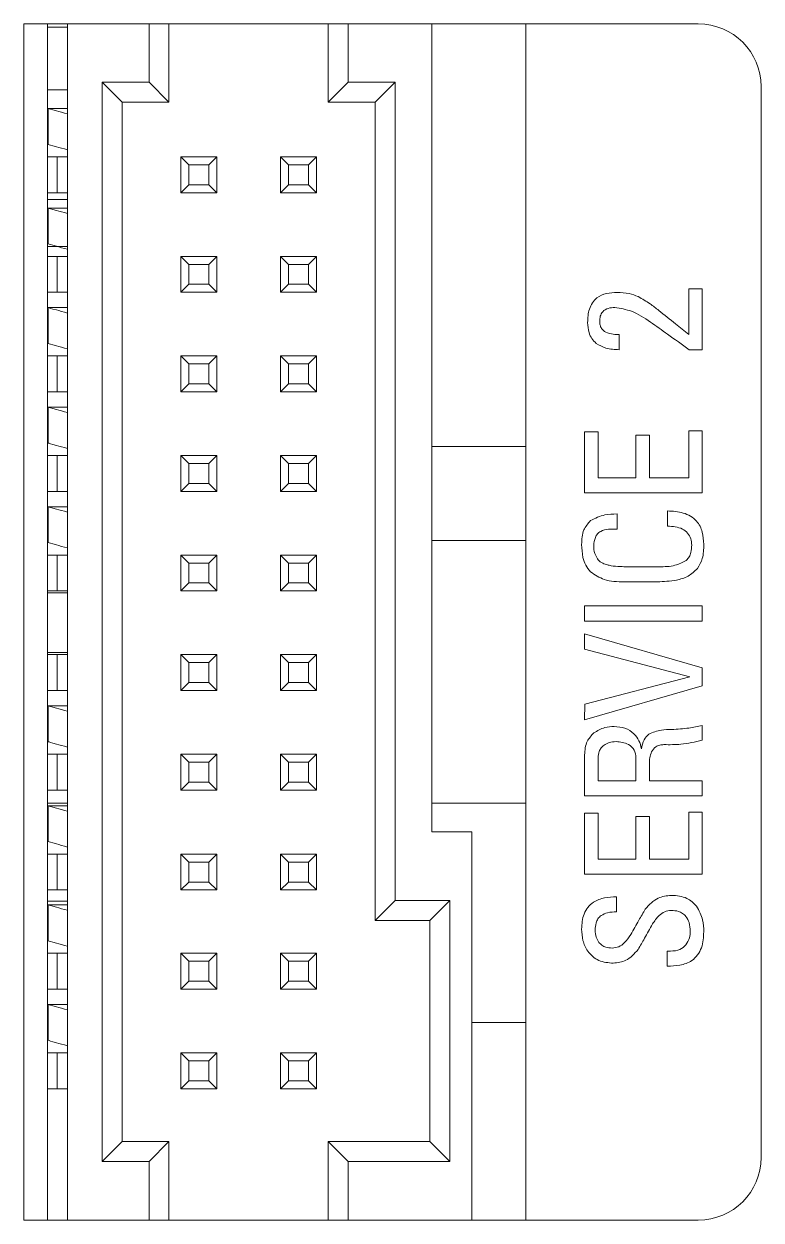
# Model space of a CAD drawing. Extents: x -194 to 239, y -574 to -265.
# Drawn here: x -105.126 to -102.155, y -311.753 to -306.93 of the extents above; entities that cross this region are included whole.
import ezdxf

# ---------------------------------------------------------------- set-up
doc = ezdxf.new("R2010")
doc.units = 0
doc.header["$LTSCALE"] = 0.5
doc.layers.get('0').update_dxf_attribs({"linetype": 'CONTINUOUS'})

msp = doc.modelspace()

# ---------------------------------------------------------------- linework, layer by layer
at = {"color": 7, "linetype": 'Continuous', "lineweight": 5}
for p, q in [((-102.40774, -306.92998), (-105.12584, -306.92998)), ((-105.12584, -306.92998), (-105.12584, -311.75304)), ((-105.03102, -306.92998), (-105.03102, -311.75304)), ((-104.95075, -306.92998), (-104.95075, -311.75304)), ((-104.6216, -307.16511), (-104.6216, -306.92998)), ((-104.54132, -307.24539), (-104.54132, -306.92998)), ((-103.89909, -306.92998), (-103.89909, -307.24539)), ((-103.81881, -306.92998), (-103.81881, -307.16511)), ((-103.48164, -310.18761), (-103.48164, -306.92998)), ((-103.10306, -306.92998), (-103.10306, -311.75304)), ((-104.95075, -306.94264), (-105.03102, -306.94264)), ((-104.81026, -307.16511), (-104.72998, -307.24539)), ((-104.81026, -307.16511), (-104.6216, -307.16511)), ((-104.81026, -311.51623), (-104.81026, -307.16511)), ((-104.6216, -307.16511), (-104.54132, -307.24539)), ((-103.81881, -307.16511), (-103.89909, -307.24539)), ((-103.81881, -307.16511), (-103.63016, -307.16511)), ((-103.63016, -307.16511), (-103.71043, -307.24539)), ((-103.63016, -307.16511), (-103.63016, -310.46458)), ((-104.95075, -307.19548), (-105.03102, -307.19548)), ((-102.15489, -311.50019), (-102.15489, -307.18283)), ((-105.02876, -307.27121), (-104.95075, -307.27121)), ((-105.02876, -307.41571), (-105.02876, -307.27121)), ((-104.72998, -307.24539), (-104.54132, -307.24539)), ((-104.72998, -311.43595), (-104.72998, -307.24539)), ((-103.89909, -307.24539), (-103.71043, -307.24539)), ((-103.71043, -307.24539), (-103.71043, -310.54486)), ((-105.02876, -307.38512), (-105.03102, -307.38512)), ((-105.03102, -307.46616), (-104.95075, -307.46616)), ((-104.99228, -307.46616), (-105.03102, -307.46616)), ((-104.99228, -307.46616), (-104.99228, -307.61066)), ((-104.95075, -307.46616), (-104.99228, -307.46616)), ((-104.49315, -307.61066), (-104.49315, -307.46616)), ((-104.49315, -307.46616), (-104.34865, -307.46616)), ((-104.49315, -307.46616), (-104.46104, -307.49827)), ((-104.38076, -307.49827), (-104.34865, -307.46616)), ((-104.34865, -307.46616), (-104.34865, -307.61066)), ((-104.09176, -307.46616), (-103.94726, -307.46616)), ((-104.09176, -307.61066), (-104.09176, -307.46616)), ((-104.05965, -307.49827), (-104.09176, -307.46616)), ((-103.94726, -307.46616), (-103.97937, -307.49827)), ((-103.94726, -307.46616), (-103.94726, -307.61066)), ((-104.46104, -307.49827), (-104.46104, -307.57855)), ((-104.38076, -307.49827), (-104.46104, -307.49827)), ((-104.38076, -307.57855), (-104.38076, -307.49827)), ((-103.97937, -307.49827), (-104.05965, -307.49827)), ((-104.05965, -307.49827), (-104.05965, -307.57855)), ((-103.97937, -307.57855), (-103.97937, -307.49827)), ((-104.99228, -307.61066), (-105.03102, -307.61066)), ((-104.99228, -307.61066), (-104.95075, -307.61066)), ((-104.49315, -307.61066), (-104.46104, -307.57855)), ((-104.34865, -307.61066), (-104.49315, -307.61066)), ((-104.46104, -307.57855), (-104.38076, -307.57855)), ((-104.34865, -307.61066), (-104.38076, -307.57855)), ((-104.05965, -307.57855), (-104.09176, -307.61066)), ((-103.94726, -307.61066), (-104.09176, -307.61066)), ((-104.05965, -307.57855), (-103.97937, -307.57855)), ((-103.94726, -307.61066), (-103.97937, -307.57855)), ((-104.95075, -307.63797), (-105.03102, -307.63797)), ((-105.02876, -307.67261), (-104.95075, -307.67261)), ((-105.02876, -307.67261), (-104.95075, -307.67261)), ((-105.02876, -307.81711), (-105.02876, -307.67261)), ((-104.95075, -307.8276), (-105.03102, -307.8276)), ((-105.03102, -307.86755), (-104.95075, -307.86755)), ((-104.99228, -307.86755), (-105.03102, -307.86755)), ((-104.99228, -307.86755), (-104.99228, -308.01205)), ((-104.95075, -307.86755), (-104.99228, -307.86755)), ((-104.49315, -308.01205), (-104.49315, -307.86755)), ((-104.49315, -307.86755), (-104.34865, -307.86755)), ((-104.49315, -307.86755), (-104.46104, -307.89967)), ((-104.46104, -307.89967), (-104.46104, -307.97994)), ((-104.38076, -307.89967), (-104.46104, -307.89967)), ((-104.38076, -307.89967), (-104.34865, -307.86755)), ((-104.38076, -307.97994), (-104.38076, -307.89967)), ((-104.34865, -307.86755), (-104.34865, -308.01205)), ((-104.09176, -308.01205), (-104.09176, -307.86755)), ((-104.09176, -307.86755), (-103.94726, -307.86755)), ((-104.05965, -307.89967), (-104.09176, -307.86755)), ((-104.05965, -307.89967), (-104.05965, -307.97994)), ((-103.97937, -307.89967), (-104.05965, -307.89967)), ((-103.94726, -307.86755), (-103.97937, -307.89967)), ((-103.97937, -307.97994), (-103.97937, -307.89967)), ((-103.94726, -307.86755), (-103.94726, -308.01205)), ((-104.49315, -308.01205), (-104.46104, -307.97994)), ((-104.46104, -307.97994), (-104.38076, -307.97994)), ((-104.34865, -308.01205), (-104.38076, -307.97994)), ((-104.05965, -307.97994), (-104.09176, -308.01205)), ((-104.05965, -307.97994), (-103.97937, -307.97994)), ((-103.94726, -308.01205), (-103.97937, -307.97994)), ((-102.44663, -308.18268), (-102.44663, -307.99863)), ((-102.44663, -307.99863), (-102.39193, -307.99863)), ((-102.39193, -307.99863), (-102.39193, -308.24346)), ((-104.99228, -308.01205), (-105.03102, -308.01205)), ((-104.99228, -308.01205), (-104.95075, -308.01205)), ((-104.34865, -308.01205), (-104.49315, -308.01205)), ((-103.94726, -308.01205), (-104.09176, -308.01205)), ((-105.02876, -308.08045), (-105.03102, -308.08045)), ((-105.02876, -308.08045), (-105.03102, -308.08045)), ((-105.02876, -308.074), (-104.95075, -308.074)), ((-105.02876, -308.074), (-104.95075, -308.074)), ((-105.02876, -308.2185), (-105.02876, -308.074)), ((-102.72622, -308.18268), (-102.72622, -308.24346)), ((-105.03102, -308.26895), (-104.95075, -308.26895)), ((-104.99228, -308.26895), (-105.03102, -308.26895)), ((-104.99228, -308.26895), (-104.99228, -308.41345)), ((-104.95075, -308.26895), (-104.99228, -308.26895)), ((-104.49315, -308.26895), (-104.34865, -308.26895)), ((-104.49315, -308.41345), (-104.49315, -308.26895)), ((-104.49315, -308.26895), (-104.34865, -308.26895)), ((-104.49315, -308.26895), (-104.46104, -308.30106)), ((-104.38076, -308.30106), (-104.34865, -308.26895)), ((-104.34865, -308.26895), (-104.34865, -308.41345)), ((-104.09176, -308.26895), (-103.94726, -308.26895)), ((-104.09176, -308.26895), (-103.94726, -308.26895)), ((-104.09176, -308.41345), (-104.09176, -308.26895)), ((-104.05965, -308.30106), (-104.09176, -308.26895)), ((-103.94726, -308.26895), (-103.97937, -308.30106)), ((-103.94726, -308.26895), (-103.94726, -308.41345)), ((-102.39193, -308.24346), (-102.44455, -308.24346)), ((-104.46104, -308.30106), (-104.46104, -308.38134)), ((-104.38076, -308.30106), (-104.46104, -308.30106)), ((-104.38076, -308.38134), (-104.38076, -308.30106)), ((-103.97937, -308.30106), (-104.05965, -308.30106)), ((-104.05965, -308.30106), (-104.05965, -308.38134)), ((-103.97937, -308.38134), (-103.97937, -308.30106)), ((-104.49315, -308.41345), (-104.46104, -308.38134)), ((-104.46104, -308.38134), (-104.38076, -308.38134)), ((-104.34865, -308.41345), (-104.38076, -308.38134)), ((-104.05965, -308.38134), (-104.09176, -308.41345)), ((-104.05965, -308.38134), (-103.97937, -308.38134)), ((-103.94726, -308.41345), (-103.97937, -308.38134)), ((-104.99228, -308.41345), (-105.03102, -308.41345)), ((-104.99228, -308.41345), (-104.95075, -308.41345)), ((-104.34865, -308.41345), (-104.49315, -308.41345)), ((-103.94726, -308.41345), (-104.09176, -308.41345)), ((-105.02876, -308.6199), (-105.02876, -308.4754)), ((-105.02876, -308.4754), (-104.95075, -308.4754)), ((-105.02876, -308.52293), (-105.03102, -308.52293)), ((-102.86602, -308.57471), (-102.81132, -308.57471)), ((-102.86602, -308.82087), (-102.86602, -308.57471)), ((-102.81132, -308.57471), (-102.81132, -308.76009)), ((-102.44663, -308.57082), (-102.39193, -308.57082)), ((-102.44663, -308.76009), (-102.44663, -308.57082)), ((-102.39193, -308.57082), (-102.39193, -308.82087)), ((-102.65937, -308.58791), (-102.60466, -308.58791)), ((-102.65937, -308.76009), (-102.65937, -308.58791)), ((-102.60466, -308.58791), (-102.60466, -308.76009)), ((-105.03102, -308.67034), (-104.95075, -308.67034)), ((-104.99228, -308.67034), (-105.03102, -308.67034)), ((-104.99228, -308.67034), (-104.99228, -308.81484)), ((-104.95075, -308.67034), (-104.99228, -308.67034)), ((-104.49315, -308.67034), (-104.34865, -308.67034)), ((-104.49315, -308.67034), (-104.34865, -308.67034)), ((-104.49315, -308.81484), (-104.49315, -308.67034)), ((-104.49315, -308.67034), (-104.46104, -308.70245)), ((-104.38076, -308.70245), (-104.34865, -308.67034)), ((-104.34865, -308.67034), (-104.34865, -308.81484)), ((-104.09176, -308.67034), (-103.94726, -308.67034)), ((-104.09176, -308.81484), (-104.09176, -308.67034)), ((-104.09176, -308.67034), (-103.94726, -308.67034)), ((-104.05965, -308.70245), (-104.09176, -308.67034)), ((-103.94726, -308.67034), (-103.97937, -308.70245)), ((-103.94726, -308.67034), (-103.94726, -308.81484)), ((-103.48164, -308.63352), (-103.10306, -308.63352)), ((-103.48164, -308.63352), (-103.10306, -308.63352)), ((-104.38076, -308.70245), (-104.46104, -308.70245)), ((-104.46104, -308.70245), (-104.46104, -308.78273)), ((-104.38076, -308.78273), (-104.38076, -308.70245)), ((-104.05965, -308.70245), (-104.05965, -308.78273)), ((-103.97937, -308.70245), (-104.05965, -308.70245)), ((-103.97937, -308.78273), (-103.97937, -308.70245)), ((-102.81132, -308.76009), (-102.65937, -308.76009)), ((-102.60466, -308.76009), (-102.44663, -308.76009)), ((-104.99228, -308.81484), (-105.03102, -308.81484)), ((-104.99228, -308.81484), (-104.95075, -308.81484)), ((-104.49315, -308.81484), (-104.46104, -308.78273)), ((-104.34865, -308.81484), (-104.49315, -308.81484)), ((-104.46104, -308.78273), (-104.38076, -308.78273)), ((-104.34865, -308.81484), (-104.38076, -308.78273)), ((-104.05965, -308.78273), (-104.09176, -308.81484)), ((-103.94726, -308.81484), (-104.09176, -308.81484)), ((-104.05965, -308.78273), (-103.97937, -308.78273)), ((-103.94726, -308.81484), (-103.97937, -308.78273)), ((-102.39193, -308.82087), (-102.86602, -308.82087)), ((-105.02876, -308.87679), (-104.95075, -308.87679)), ((-105.02876, -309.02129), (-105.02876, -308.87679)), ((-102.73525, -308.90596), (-102.73525, -308.96675)), ((-102.53173, -308.95459), (-102.53173, -308.89381)), ((-105.02876, -308.96541), (-105.03102, -308.96541)), ((-105.02876, -308.96541), (-105.03102, -308.96541)), ((-103.48164, -309.01279), (-103.10306, -309.01279)), ((-103.48164, -309.01279), (-103.10306, -309.01279)), ((-105.03102, -309.07174), (-104.95075, -309.07174)), ((-104.99228, -309.07174), (-105.03102, -309.07174)), ((-104.99228, -309.07174), (-104.99228, -309.21624)), ((-104.95075, -309.07174), (-104.99228, -309.07174)), ((-104.49315, -309.07174), (-104.34865, -309.07174)), ((-104.49315, -309.21624), (-104.49315, -309.07174)), ((-104.49315, -309.07174), (-104.34865, -309.07174)), ((-104.49315, -309.07174), (-104.46104, -309.10385)), ((-104.46104, -309.10385), (-104.46104, -309.18413)), ((-104.38076, -309.10385), (-104.46104, -309.10385)), ((-104.38076, -309.10385), (-104.34865, -309.07174)), ((-104.38076, -309.18413), (-104.38076, -309.10385)), ((-104.34865, -309.07174), (-104.34865, -309.21624)), ((-104.09176, -309.07174), (-103.94726, -309.07174)), ((-104.09176, -309.21624), (-104.09176, -309.07174)), ((-104.09176, -309.07174), (-103.94726, -309.07174)), ((-104.05965, -309.10385), (-104.09176, -309.07174)), ((-104.05965, -309.10385), (-104.05965, -309.18413)), ((-103.97937, -309.10385), (-104.05965, -309.10385)), ((-103.94726, -309.07174), (-103.97937, -309.10385)), ((-103.97937, -309.18413), (-103.97937, -309.10385)), ((-103.94726, -309.07174), (-103.94726, -309.21624)), ((-102.69346, -309.1187), (-102.56525, -309.1187)), ((-104.49315, -309.21624), (-104.46104, -309.18413)), ((-104.46104, -309.18413), (-104.38076, -309.18413)), ((-104.34865, -309.21624), (-104.38076, -309.18413)), ((-104.05965, -309.18413), (-104.09176, -309.21624)), ((-104.05965, -309.18413), (-103.97937, -309.18413)), ((-103.94726, -309.21624), (-103.97937, -309.18413)), ((-102.57313, -309.17948), (-102.70666, -309.17948)), ((-104.95075, -309.22427), (-105.03102, -309.22427)), ((-104.99228, -309.21624), (-104.95075, -309.21624)), ((-104.34865, -309.21624), (-104.49315, -309.21624)), ((-103.94726, -309.21624), (-104.09176, -309.21624)), ((-102.86602, -309.33751), (-102.86602, -309.27673)), ((-102.86602, -309.27673), (-102.39193, -309.27673)), ((-102.39193, -309.27673), (-102.39193, -309.33751)), ((-102.39193, -309.33751), (-102.86602, -309.33751)), ((-102.8664, -309.45128), (-102.86602, -309.38955)), ((-102.86602, -309.38955), (-102.39193, -309.5265)), ((-105.03102, -309.4651), (-104.95075, -309.4651)), ((-105.03102, -309.47313), (-104.95075, -309.47313)), ((-104.99228, -309.47313), (-105.03102, -309.47313)), ((-104.99228, -309.47313), (-104.99228, -309.61763)), ((-104.95075, -309.47313), (-104.99228, -309.47313)), ((-104.49315, -309.47313), (-104.34865, -309.47313)), ((-104.49315, -309.47313), (-104.34865, -309.47313)), ((-104.49315, -309.61763), (-104.49315, -309.47313)), ((-104.49315, -309.47313), (-104.46104, -309.50524)), ((-104.38076, -309.50524), (-104.34865, -309.47313)), ((-104.34865, -309.47313), (-104.34865, -309.61763)), ((-104.09176, -309.47313), (-103.94726, -309.47313)), ((-104.09176, -309.47313), (-103.94726, -309.47313)), ((-104.09176, -309.61763), (-104.09176, -309.47313)), ((-104.05965, -309.50524), (-104.09176, -309.47313)), ((-103.94726, -309.47313), (-103.97937, -309.50524)), ((-103.94726, -309.47313), (-103.94726, -309.61763)), ((-102.4417, -309.56268), (-102.8664, -309.45128)), ((-104.38076, -309.50524), (-104.46104, -309.50524)), ((-104.46104, -309.50524), (-104.46104, -309.58552)), ((-104.38076, -309.58552), (-104.38076, -309.50524)), ((-103.97937, -309.50524), (-104.05965, -309.50524)), ((-104.05965, -309.50524), (-104.05965, -309.58552)), ((-103.97937, -309.58552), (-103.97937, -309.50524)), ((-102.39193, -309.5265), (-102.39193, -309.59886)), ((-104.49315, -309.61763), (-104.46104, -309.58552)), ((-104.46104, -309.58552), (-104.38076, -309.58552)), ((-104.34865, -309.61763), (-104.38076, -309.58552)), ((-104.05965, -309.58552), (-104.09176, -309.61763)), ((-104.05965, -309.58552), (-103.97937, -309.58552)), ((-103.94726, -309.61763), (-103.97937, -309.58552)), ((-102.86535, -309.67256), (-102.4417, -309.56268)), ((-104.99228, -309.61763), (-105.03102, -309.61763)), ((-104.99228, -309.61763), (-104.95075, -309.61763)), ((-104.34865, -309.61763), (-104.49315, -309.61763)), ((-103.94726, -309.61763), (-104.09176, -309.61763)), ((-102.39193, -309.59886), (-102.86602, -309.736)), ((-105.02876, -309.67958), (-104.95075, -309.67958)), ((-105.02876, -309.82408), (-105.02876, -309.67958)), ((-102.86602, -309.736), (-102.86535, -309.67256)), ((-105.02876, -309.73976), (-105.03102, -309.73976)), ((-102.39193, -309.75832), (-102.39193, -309.81843)), ((-105.03102, -309.87452), (-104.95075, -309.87452)), ((-104.99228, -309.87452), (-105.03102, -309.87452)), ((-104.99228, -309.87452), (-104.99228, -310.01903)), ((-104.95075, -309.87452), (-104.99228, -309.87452)), ((-104.49315, -309.87453), (-104.34865, -309.87453)), ((-104.49315, -309.87453), (-104.34865, -309.87453)), ((-104.49315, -310.01903), (-104.49315, -309.87453)), ((-104.49315, -309.87453), (-104.46104, -309.90664)), ((-104.38076, -309.90664), (-104.34865, -309.87453)), ((-104.34865, -309.87453), (-104.34865, -310.01903)), ((-104.09176, -309.87453), (-103.94726, -309.87453)), ((-104.09176, -310.01903), (-104.09176, -309.87453)), ((-104.09176, -309.87453), (-103.94726, -309.87453)), ((-104.05965, -309.90664), (-104.09176, -309.87453)), ((-103.94726, -309.87453), (-103.97937, -309.90664)), ((-103.94726, -309.87453), (-103.94726, -310.01903)), ((-102.86602, -310.04256), (-102.86602, -309.8776)), ((-104.38076, -309.90664), (-104.46104, -309.90664)), ((-104.46104, -309.90664), (-104.46104, -309.98692)), ((-104.38076, -309.98692), (-104.38076, -309.90664)), ((-104.05965, -309.90664), (-104.05965, -309.98692)), ((-103.97937, -309.90664), (-104.05965, -309.90664)), ((-103.97937, -309.98692), (-103.97937, -309.90664)), ((-102.81132, -309.88871), (-102.81132, -309.98178)), ((-102.65937, -309.98178), (-102.65937, -309.88937)), ((-102.60466, -309.90922), (-102.60466, -309.98178)), ((-104.99228, -310.01903), (-105.03102, -310.01903)), ((-104.99228, -310.01903), (-104.95075, -310.01903)), ((-104.49315, -310.01903), (-104.46104, -309.98692)), ((-104.34865, -310.01903), (-104.49315, -310.01903)), ((-104.46104, -309.98692), (-104.38076, -309.98692)), ((-104.34865, -310.01903), (-104.38076, -309.98692)), ((-104.05965, -309.98692), (-104.09176, -310.01903)), ((-103.94726, -310.01903), (-104.09176, -310.01903)), ((-104.05965, -309.98692), (-103.97937, -309.98692)), ((-103.94726, -310.01903), (-103.97937, -309.98692)), ((-102.81132, -309.98178), (-102.65937, -309.98178)), ((-102.60466, -309.98178), (-102.39193, -309.98178)), ((-102.39193, -309.98178), (-102.39193, -310.04256)), ((-104.95075, -310.07162), (-105.03102, -310.07162)), ((-103.10306, -310.07159), (-103.48164, -310.07159)), ((-102.39193, -310.04256), (-102.86602, -310.04256)), ((-105.02876, -310.08256), (-104.95075, -310.08256)), ((-105.02876, -310.22706), (-105.02876, -310.08256)), ((-102.86602, -310.11246), (-102.81132, -310.11246)), ((-102.86602, -310.35862), (-102.86602, -310.11246)), ((-102.81132, -310.11246), (-102.81132, -310.29784)), ((-102.44663, -310.29784), (-102.44663, -310.10856)), ((-102.44663, -310.10856), (-102.39193, -310.10856)), ((-102.39193, -310.10856), (-102.39193, -310.35862)), ((-102.65937, -310.12566), (-102.60466, -310.12566)), ((-102.65937, -310.29784), (-102.65937, -310.12566)), ((-102.60466, -310.12566), (-102.60466, -310.29784)), ((-103.48164, -310.18761), (-103.32108, -310.18761)), ((-103.48164, -310.18761), (-103.32108, -310.18761)), ((-103.32108, -310.18761), (-103.32108, -310.18761)), ((-103.32108, -311.75304), (-103.32108, -310.18761)), ((-105.03102, -310.2775), (-104.95075, -310.2775)), ((-104.99228, -310.2775), (-105.03102, -310.2775)), ((-104.99228, -310.2775), (-104.99228, -310.422)), ((-104.95075, -310.2775), (-104.99228, -310.2775)), ((-104.49315, -310.2775), (-104.34865, -310.2775)), ((-104.49315, -310.422), (-104.49315, -310.2775)), ((-104.49315, -310.2775), (-104.34865, -310.2775)), ((-104.49315, -310.2775), (-104.46104, -310.30961)), ((-104.46104, -310.30961), (-104.46104, -310.38989)), ((-104.38076, -310.30961), (-104.46104, -310.30961)), ((-104.38076, -310.30961), (-104.34865, -310.2775)), ((-104.38076, -310.38989), (-104.38076, -310.30961)), ((-104.34865, -310.2775), (-104.34865, -310.422)), ((-104.09176, -310.2775), (-103.94726, -310.2775)), ((-104.09176, -310.422), (-104.09176, -310.2775)), ((-104.09176, -310.2775), (-103.94726, -310.2775)), ((-104.05965, -310.30961), (-104.09176, -310.2775)), ((-104.05965, -310.30961), (-104.05965, -310.38989)), ((-103.97937, -310.30961), (-104.05965, -310.30961)), ((-103.94726, -310.2775), (-103.97937, -310.30961)), ((-103.97937, -310.38989), (-103.97937, -310.30961)), ((-103.94726, -310.2775), (-103.94726, -310.422)), ((-102.81132, -310.29784), (-102.65937, -310.29784)), ((-102.60466, -310.29784), (-102.44663, -310.29784)), ((-102.39193, -310.35862), (-102.86602, -310.35862)), ((-104.49315, -310.422), (-104.46104, -310.38989)), ((-104.46104, -310.38989), (-104.38076, -310.38989)), ((-104.34865, -310.422), (-104.38076, -310.38989)), ((-104.05965, -310.38989), (-104.09176, -310.422)), ((-104.05965, -310.38989), (-103.97937, -310.38989)), ((-103.94726, -310.422), (-103.97937, -310.38989)), ((-104.99228, -310.422), (-105.03102, -310.422)), ((-104.99228, -310.422), (-104.95075, -310.422)), ((-104.34865, -310.422), (-104.49315, -310.422)), ((-103.94726, -310.422), (-104.09176, -310.422)), ((-102.73724, -310.44979), (-102.73724, -310.51057)), ((-104.95075, -310.46669), (-105.03102, -310.46669)), ((-105.02876, -310.48237), (-104.95075, -310.48237)), ((-105.02876, -310.62687), (-105.02876, -310.48237)), ((-103.63016, -310.46458), (-103.71043, -310.54486)), ((-103.63016, -310.46458), (-103.40939, -310.46458)), ((-103.40939, -310.46458), (-103.48967, -310.54486)), ((-103.40939, -310.46458), (-103.40939, -311.51623)), ((-103.71043, -310.54486), (-103.48967, -310.54486)), ((-103.48967, -310.54486), (-103.48967, -311.43595)), ((-105.03102, -310.67731), (-104.95075, -310.67731)), ((-104.99228, -310.67731), (-105.03102, -310.67731)), ((-104.99228, -310.67731), (-104.99228, -310.82182)), ((-104.95075, -310.67731), (-104.99228, -310.67731)), ((-104.49315, -310.67732), (-104.34865, -310.67732)), ((-104.49315, -310.67732), (-104.34865, -310.67732)), ((-104.49315, -310.82182), (-104.49315, -310.67732)), ((-104.49315, -310.67732), (-104.46104, -310.70943)), ((-104.38076, -310.70943), (-104.34865, -310.67732)), ((-104.34865, -310.67732), (-104.34865, -310.82182)), ((-104.09176, -310.67732), (-103.94726, -310.67732)), ((-104.09176, -310.67732), (-103.94726, -310.67732)), ((-104.09176, -310.82182), (-104.09176, -310.67732)), ((-104.05965, -310.70943), (-104.09176, -310.67732)), ((-103.94726, -310.67732), (-103.97937, -310.70943)), ((-103.94726, -310.67732), (-103.94726, -310.82182)), ((-102.53306, -310.6686), (-102.52014, -310.6686)), ((-102.53306, -310.72938), (-102.53306, -310.6686)), ((-104.38076, -310.70943), (-104.46104, -310.70943)), ((-104.46104, -310.70943), (-104.46104, -310.78971)), ((-104.38076, -310.78971), (-104.38076, -310.70943)), ((-103.97937, -310.70943), (-104.05965, -310.70943)), ((-104.05965, -310.70943), (-104.05965, -310.78971)), ((-103.97937, -310.78971), (-103.97937, -310.70943)), ((-104.49315, -310.82182), (-104.46104, -310.78971)), ((-104.46104, -310.78971), (-104.38076, -310.78971)), ((-104.34865, -310.82182), (-104.38076, -310.78971)), ((-104.05965, -310.78971), (-104.09176, -310.82182)), ((-104.05965, -310.78971), (-103.97937, -310.78971)), ((-103.94726, -310.82182), (-103.97937, -310.78971)), ((-104.99228, -310.82182), (-105.03102, -310.82182)), ((-104.99228, -310.82182), (-104.95075, -310.82182)), ((-104.34865, -310.82182), (-104.49315, -310.82182)), ((-103.94726, -310.82182), (-104.09176, -310.82182)), ((-105.02876, -310.88376), (-104.95075, -310.88376)), ((-105.02876, -310.88376), (-104.95075, -310.88376)), ((-105.02876, -311.02827), (-105.02876, -310.88376)), ((-103.10306, -310.95655), (-103.32108, -310.95655)), ((-105.03102, -311.07871), (-104.95075, -311.07871)), ((-104.99228, -311.07871), (-105.03102, -311.07871)), ((-104.99228, -311.07871), (-104.99228, -311.22321)), ((-104.95075, -311.07871), (-104.99228, -311.07871)), ((-104.49315, -311.07871), (-104.34865, -311.07871)), ((-104.49315, -311.22321), (-104.49315, -311.07871)), ((-104.49315, -311.07871), (-104.46104, -311.11082)), ((-104.38076, -311.11082), (-104.34865, -311.07871)), ((-104.34865, -311.07871), (-104.34865, -311.22321)), ((-104.09176, -311.07871), (-103.94726, -311.07871)), ((-104.09176, -311.22321), (-104.09176, -311.07871)), ((-104.05965, -311.11082), (-104.09176, -311.07871)), ((-103.94726, -311.07871), (-103.97937, -311.11082)), ((-103.94726, -311.07871), (-103.94726, -311.22321)), ((-104.38076, -311.11082), (-104.46104, -311.11082)), ((-104.46104, -311.11082), (-104.46104, -311.1911)), ((-104.38076, -311.1911), (-104.38076, -311.11082)), ((-103.97937, -311.11082), (-104.05965, -311.11082)), ((-104.05965, -311.11082), (-104.05965, -311.1911)), ((-103.97937, -311.1911), (-103.97937, -311.11082)), ((-104.99228, -311.22321), (-105.03102, -311.22321)), ((-104.99228, -311.22321), (-104.95075, -311.22321)), ((-104.49315, -311.22321), (-104.46104, -311.1911)), ((-104.34865, -311.22321), (-104.49315, -311.22321)), ((-104.46104, -311.1911), (-104.38076, -311.1911)), ((-104.34865, -311.22321), (-104.38076, -311.1911)), ((-104.05965, -311.1911), (-104.09176, -311.22321)), ((-103.94726, -311.22321), (-104.09176, -311.22321)), ((-104.05965, -311.1911), (-103.97937, -311.1911)), ((-103.94726, -311.22321), (-103.97937, -311.1911)), ((-104.81026, -311.51623), (-104.72998, -311.43595)), ((-104.72998, -311.43595), (-104.54132, -311.43595)), ((-104.54132, -311.43595), (-104.72998, -311.43595)), ((-104.6216, -311.51623), (-104.54132, -311.43595)), ((-104.54132, -311.75304), (-104.54132, -311.43595)), ((-103.89909, -311.43595), (-103.48967, -311.43595)), ((-103.89909, -311.43595), (-103.89909, -311.75304)), ((-103.48967, -311.43595), (-103.89909, -311.43595)), ((-103.81881, -311.51623), (-103.89909, -311.43595)), ((-103.40939, -311.51623), (-103.48967, -311.43595)), ((-104.6216, -311.51623), (-104.81026, -311.51623)), ((-104.6216, -311.75304), (-104.6216, -311.51623)), ((-103.40939, -311.51623), (-103.81881, -311.51623)), ((-103.81881, -311.51623), (-103.81881, -311.75304)), ((-105.12584, -311.75304), (-102.40774, -311.75304))]:
    msp.add_line(p, q, dxfattribs=at)
at = {"color": 7, "linetype": 'Continuous', "lineweight": 5, "flags": 128}
msp.add_lwpolyline([(-104.99228, -309.21624), (-104.99786, -309.21624), (-105.00324, -309.21624), (-105.00841, -309.21624), (-105.01338, -309.21624), (-105.01812, -309.21624), (-105.02265, -309.21624), (-105.02695, -309.21624), (-105.03102, -309.21624)], dxfattribs=at)
at = {"color": 7, "linetype": 'Continuous', "lineweight": 5}
for centre, start, end in [((-102.40773, -307.18283), 0, 90), ((-102.40773, -311.50019), 270, 0)]:
    msp.add_arc(centre, 0.25285, start, end, dxfattribs=at)
for points, knots in [([(-105.02876, -307.27121), (-105.02357, -307.2727), (-105.01579, -307.27494), (-104.96701, -307.28844), (-104.95075, -307.29294)], [0, 0, 0, 0, 0.6665787, 1, 1, 1, 1]), ([(-105.02876, -307.41571), (-105.02357, -307.4172), (-105.01579, -307.41944), (-104.96701, -307.43294), (-104.95075, -307.43744)], [0, 0, 0, 0, 0.6665793, 1, 1, 1, 1]), ([(-105.02876, -307.67261), (-105.02357, -307.6741), (-105.01579, -307.67633), (-104.96701, -307.68983), (-104.95075, -307.69433)], [0, 0, 0, 0, 0.6665786, 1, 1, 1, 1]), ([(-105.02876, -307.81711), (-105.02357, -307.8186), (-105.01579, -307.82083), (-104.96701, -307.83433), (-104.95075, -307.83883)], [0, 0, 0, 0, 0.6665793, 1, 1, 1, 1]), ([(-102.85386, -308.13358), (-102.85301, -308.11529), (-102.85131, -308.07893), (-102.8226, -308.0332), (-102.7781, -308.01447), (-102.74955, -308.01315), (-102.73525, -308.01249)], [0, 0, 0, 0, 0.2809587, 0.5588005, 0.7788656, 1, 1, 1, 1]), ([(-102.73525, -308.01249), (-102.71878, -308.01317), (-102.68938, -308.01437), (-102.66201, -308.025), (-102.64996, -308.02968)], [0, 0, 0, 0, 0.5599521, 1, 1, 1, 1]), ([(-102.64996, -308.02968), (-102.63376, -308.03895), (-102.6048, -308.05551), (-102.57866, -308.07622), (-102.56715, -308.08533)], [0, 0, 0, 0, 0.559716, 1, 1, 1, 1]), ([(-105.02876, -308.074), (-105.02357, -308.07549), (-105.01579, -308.07773), (-104.96701, -308.09122), (-104.95075, -308.09573)], [0, 0, 0, 0, 0.6665786, 1, 1, 1, 1]), ([(-102.74465, -308.07327), (-102.75349, -308.07377), (-102.77112, -308.07477), (-102.79368, -308.08768), (-102.80415, -308.10876), (-102.80488, -308.12264), (-102.80524, -308.12959)], [0, 0, 0, 0, 0.2806723, 0.5595399, 0.7793625, 1, 1, 1, 1]), ([(-102.60058, -308.13215), (-102.62531, -308.11544), (-102.66939, -308.08564), (-102.72169, -308.07705), (-102.74465, -308.07327)], [0, 0, 0, 0, 0.5610365, 1, 1, 1, 1]), ([(-102.56715, -308.08533), (-102.54466, -308.10351), (-102.5045, -308.13598), (-102.46432, -308.16841), (-102.44663, -308.18268)], [0, 0, 0, 0, 0.5599994, 1, 1, 1, 1]), ([(-102.81892, -308.21791), (-102.82529, -308.21177), (-102.83805, -308.19948), (-102.85144, -308.17018), (-102.85295, -308.14746), (-102.85386, -308.13358)], [0, 0, 0, 0, 0.2800277, 0.5601225, 1, 1, 1, 1]), ([(-102.80524, -308.12959), (-102.80497, -308.13449), (-102.80445, -308.14429), (-102.79771, -308.1611), (-102.78716, -308.16843), (-102.78074, -308.17289)], [0, 0, 0, 0, 0.2813526, 0.5620499, 1, 1, 1, 1]), ([(-102.44455, -308.24346), (-102.47365, -308.22264), (-102.52561, -308.18548), (-102.57767, -308.14845), (-102.60058, -308.13215)], [0, 0, 0, 0, 0.5599916, 1, 1, 1, 1]), ([(-102.78074, -308.17289), (-102.77084, -308.17631), (-102.75314, -308.18242), (-102.73446, -308.1826), (-102.72622, -308.18268)], [0, 0, 0, 0, 0.5592152, 1, 1, 1, 1]), ([(-105.02876, -308.2185), (-105.02357, -308.21999), (-105.01579, -308.22223), (-104.96701, -308.23573), (-104.95075, -308.24023)], [0, 0, 0, 0, 0.666579, 1, 1, 1, 1]), ([(-102.72622, -308.24346), (-102.74481, -308.24289), (-102.77794, -308.24189), (-102.80641, -308.22523), (-102.81892, -308.21791)], [0, 0, 0, 0, 0.5608246, 1, 1, 1, 1]), ([(-105.02876, -308.4754), (-105.02357, -308.47689), (-105.01579, -308.47912), (-104.96701, -308.49262), (-104.95075, -308.49712)], [0, 0, 0, 0, 0.6665848, 1, 1, 1, 1]), ([(-105.02876, -308.6199), (-105.02357, -308.62139), (-105.01579, -308.62362), (-104.96701, -308.63712), (-104.95075, -308.64162)], [0, 0, 0, 0, 0.6665845, 1, 1, 1, 1]), ([(-105.02876, -308.87679), (-105.02357, -308.87828), (-105.01579, -308.88052), (-104.96701, -308.89401), (-104.95075, -308.89851)], [0, 0, 0, 0, 0.6665848, 1, 1, 1, 1]), ([(-102.84209, -308.93256), (-102.82324, -308.9232), (-102.78945, -308.90642), (-102.75187, -308.90611), (-102.73525, -308.90596)], [0, 0, 0, 0, 0.5577456, 1, 1, 1, 1]), ([(-102.53173, -308.89381), (-102.51043, -308.89485), (-102.46802, -308.89693), (-102.4137, -308.92789), (-102.38854, -308.97856), (-102.38675, -309.01194), (-102.38585, -309.02867)], [0, 0, 0, 0, 0.2809682, 0.5593341, 0.7791176, 1, 1, 1, 1]), ([(-102.87818, -309.02876), (-102.87743, -309.0083), (-102.8761, -308.97186), (-102.85245, -308.94454), (-102.84209, -308.93256)], [0, 0, 0, 0, 0.5615513, 1, 1, 1, 1]), ([(-102.43448, -309.03161), (-102.43509, -309.02282), (-102.43631, -309.00528), (-102.44961, -308.98168), (-102.4808, -308.95832), (-102.51073, -308.95612), (-102.53173, -308.95459)], [0, 0, 0, 0, 0.1872992, 0.3740614, 0.5610889, 1, 1, 1, 1]), ([(-102.73525, -308.96675), (-102.75838, -308.96625), (-102.78734, -308.96562), (-102.81544, -308.98541), (-102.82623, -309.00561), (-102.82823, -309.02235), (-102.82955, -309.03351)], [0, 0, 0, 0, 0.4986046, 0.6239702, 0.7494199, 1, 1, 1, 1]), ([(-105.02876, -309.02129), (-105.02357, -309.02278), (-105.01579, -309.02502), (-104.96701, -309.03852), (-104.95075, -309.04302)], [0, 0, 0, 0, 0.6665845, 1, 1, 1, 1]), ([(-102.84218, -309.13921), (-102.84924, -309.13056), (-102.86338, -309.11324), (-102.87597, -309.07482), (-102.87734, -309.04623), (-102.87818, -309.02876)], [0, 0, 0, 0, 0.2796125, 0.5597646, 1, 1, 1, 1]), ([(-102.82955, -309.03351), (-102.82892, -309.04428), (-102.8278, -309.06352), (-102.818, -309.08001), (-102.81369, -309.08726)], [0, 0, 0, 0, 0.5600154, 1, 1, 1, 1]), ([(-102.45632, -309.09305), (-102.45204, -309.08843), (-102.44346, -309.07916), (-102.43575, -309.05761), (-102.43496, -309.04147), (-102.43448, -309.03161)], [0, 0, 0, 0, 0.2795697, 0.5596932, 1, 1, 1, 1]), ([(-102.38585, -309.02867), (-102.38621, -309.04805), (-102.38684, -309.08259), (-102.40345, -309.1127), (-102.41074, -309.12591)], [0, 0, 0, 0, 0.5610882, 1, 1, 1, 1]), ([(-102.81369, -309.08726), (-102.81047, -309.09148), (-102.80471, -309.099), (-102.79624, -309.10312), (-102.79251, -309.10493)], [0, 0, 0, 0, 0.5609432, 1, 1, 1, 1]), ([(-102.79251, -309.10493), (-102.78645, -309.10709), (-102.77564, -309.11095), (-102.76447, -309.11363), (-102.75956, -309.1148)], [0, 0, 0, 0, 0.5601187, 1, 1, 1, 1]), ([(-102.56525, -309.1187), (-102.54362, -309.11866), (-102.50513, -309.1186), (-102.47119, -309.10084), (-102.45632, -309.09305)], [0, 0, 0, 0, 0.5619657, 1, 1, 1, 1]), ([(-102.70666, -309.17948), (-102.7343, -309.17897), (-102.78352, -309.17805), (-102.82431, -309.15105), (-102.84218, -309.13921)], [0, 0, 0, 0, 0.5616354, 1, 1, 1, 1]), ([(-102.75956, -309.1148), (-102.74726, -309.11614), (-102.72528, -309.11853), (-102.70318, -309.11865), (-102.69346, -309.1187)], [0, 0, 0, 0, 0.5599249, 1, 1, 1, 1]), ([(-102.41074, -309.12591), (-102.42289, -309.13719), (-102.44725, -309.15979), (-102.50507, -309.17663), (-102.54731, -309.1784), (-102.57313, -309.17948)], [0, 0, 0, 0, 0.2789271, 0.559186, 1, 1, 1, 1]), ([(-105.02876, -309.67958), (-105.02357, -309.68107), (-105.01579, -309.68331), (-104.96701, -309.6968), (-104.95075, -309.7013)], [0, 0, 0, 0, 0.6665848, 1, 1, 1, 1]), ([(-102.82879, -309.7888), (-102.81458, -309.78016), (-102.78913, -309.76469), (-102.75952, -309.7635), (-102.74645, -309.76297)], [0, 0, 0, 0, 0.5586523, 1, 1, 1, 1]), ([(-102.74645, -309.76297), (-102.73191, -309.76413), (-102.70286, -309.76645), (-102.66785, -309.78904), (-102.6451, -309.81927), (-102.63954, -309.84144), (-102.63676, -309.85253)], [0, 0, 0, 0, 0.2800936, 0.5595447, 0.7796197, 1, 1, 1, 1]), ([(-102.60751, -309.79346), (-102.59083, -309.78686), (-102.56091, -309.77503), (-102.52882, -309.7751), (-102.51463, -309.77513)], [0, 0, 0, 0, 0.5577875, 1, 1, 1, 1]), ([(-102.51463, -309.77513), (-102.49147, -309.77378), (-102.45011, -309.77138), (-102.4097, -309.76231), (-102.39193, -309.75832)], [0, 0, 0, 0, 0.5601183, 1, 1, 1, 1]), ([(-105.02876, -309.82408), (-105.02357, -309.82557), (-105.01579, -309.82781), (-104.96701, -309.84131), (-104.95075, -309.84581)], [0, 0, 0, 0, 0.6665879, 1, 1, 1, 1]), ([(-102.86602, -309.8776), (-102.86471, -309.85845), (-102.86236, -309.82429), (-102.83904, -309.79964), (-102.82879, -309.7888)], [0, 0, 0, 0, 0.5603953, 1, 1, 1, 1]), ([(-102.73924, -309.82375), (-102.74896, -309.82424), (-102.76632, -309.82512), (-102.78122, -309.83393), (-102.78777, -309.83781)], [0, 0, 0, 0, 0.5601794, 1, 1, 1, 1]), ([(-102.65937, -309.88937), (-102.66053, -309.87834), (-102.66285, -309.8563), (-102.69395, -309.82838), (-102.72205, -309.82551), (-102.73924, -309.82375)], [0, 0, 0, 0, 0.2801577, 0.559769, 1, 1, 1, 1]), ([(-102.63676, -309.85253), (-102.63432, -309.83987), (-102.62997, -309.81734), (-102.61436, -309.80073), (-102.60751, -309.79346)], [0, 0, 0, 0, 0.5618271, 1, 1, 1, 1]), ([(-102.39193, -309.81843), (-102.42039, -309.82509), (-102.47133, -309.83702), (-102.52358, -309.83625), (-102.54664, -309.83591)], [0, 0, 0, 0, 0.5587366, 1, 1, 1, 1]), ([(-102.78777, -309.83781), (-102.79188, -309.84139), (-102.80011, -309.84855), (-102.80959, -309.86607), (-102.81066, -309.88012), (-102.81132, -309.88871)], [0, 0, 0, 0, 0.2802169, 0.5603051, 1, 1, 1, 1]), ([(-102.59631, -309.86478), (-102.59914, -309.87284), (-102.60421, -309.88726), (-102.60453, -309.90251), (-102.60466, -309.90922)], [0, 0, 0, 0, 0.5593806, 1, 1, 1, 1]), ([(-102.54664, -309.83591), (-102.55231, -309.83623), (-102.56364, -309.83687), (-102.58304, -309.84485), (-102.59128, -309.85723), (-102.59631, -309.86478)], [0, 0, 0, 0, 0.2812604, 0.5619598, 1, 1, 1, 1]), ([(-105.02876, -310.08256), (-105.02357, -310.08405), (-105.01579, -310.08628), (-104.96701, -310.09978), (-104.95075, -310.10428)], [0, 0, 0, 0, 0.6665879, 1, 1, 1, 1]), ([(-105.02876, -310.22706), (-105.02357, -310.22855), (-105.01579, -310.23078), (-104.96701, -310.24428), (-104.95075, -310.24878)], [0, 0, 0, 0, 0.6665793, 1, 1, 1, 1]), ([(-102.87818, -310.57961), (-102.87693, -310.55887), (-102.87446, -310.51762), (-102.83674, -310.46914), (-102.78561, -310.45182), (-102.75339, -310.45047), (-102.73724, -310.44979)], [0, 0, 0, 0, 0.2806042, 0.5581294, 0.7786431, 1, 1, 1, 1]), ([(-102.62157, -310.49908), (-102.60551, -310.48162), (-102.57682, -310.45041), (-102.5351, -310.44576), (-102.51672, -310.44371)], [0, 0, 0, 0, 0.5595245, 1, 1, 1, 1]), ([(-102.51672, -310.44371), (-102.49447, -310.4452), (-102.45478, -310.44785), (-102.42682, -310.47559), (-102.41453, -310.48778)], [0, 0, 0, 0, 0.560505, 1, 1, 1, 1]), ([(-105.02876, -310.48237), (-105.02357, -310.48386), (-105.01579, -310.4861), (-104.96701, -310.49959), (-104.95075, -310.50409)], [0, 0, 0, 0, 0.666579, 1, 1, 1, 1]), ([(-102.68016, -310.60174), (-102.66926, -310.58256), (-102.64978, -310.54831), (-102.63019, -310.51412), (-102.62157, -310.49908)], [0, 0, 0, 0, 0.5599954, 1, 1, 1, 1]), ([(-102.51672, -310.50449), (-102.52583, -310.50569), (-102.54407, -310.50808), (-102.57107, -310.52801), (-102.58426, -310.54736), (-102.59232, -310.5592)], [0, 0, 0, 0, 0.2793313, 0.559448, 1, 1, 1, 1]), ([(-102.45746, -310.5289), (-102.46177, -310.52441), (-102.47038, -310.51543), (-102.49101, -310.50612), (-102.50697, -310.50511), (-102.51672, -310.50449)], [0, 0, 0, 0, 0.2800994, 0.5601268, 1, 1, 1, 1]), ([(-102.41453, -310.48778), (-102.40475, -310.50575), (-102.38722, -310.53794), (-102.38627, -310.57442), (-102.38585, -310.59054)], [0, 0, 0, 0, 0.5584023, 1, 1, 1, 1]), ([(-102.79973, -310.52501), (-102.80429, -310.52915), (-102.81341, -310.53744), (-102.82209, -310.55813), (-102.82295, -310.57388), (-102.82347, -310.58351)], [0, 0, 0, 0, 0.2795803, 0.5597134, 1, 1, 1, 1]), ([(-102.73724, -310.51057), (-102.74957, -310.51072), (-102.77154, -310.51098), (-102.79113, -310.52073), (-102.79973, -310.52501)], [0, 0, 0, 0, 0.5611879, 1, 1, 1, 1]), ([(-102.44056, -310.58883), (-102.44095, -310.57678), (-102.44164, -310.5553), (-102.45263, -310.53696), (-102.45746, -310.5289)], [0, 0, 0, 0, 0.560714, 1, 1, 1, 1]), ([(-102.75054, -310.71722), (-102.77059, -310.71556), (-102.81059, -310.71225), (-102.85452, -310.6737), (-102.87546, -310.62644), (-102.87727, -310.59524), (-102.87818, -310.57961)], [0, 0, 0, 0, 0.2800195, 0.5584908, 0.7789798, 1, 1, 1, 1]), ([(-102.82347, -310.58351), (-102.82295, -310.59357), (-102.82201, -310.61154), (-102.81261, -310.62677), (-102.80847, -310.63346)], [0, 0, 0, 0, 0.5602886, 1, 1, 1, 1]), ([(-102.75443, -310.65644), (-102.74542, -310.65524), (-102.72737, -310.65283), (-102.70091, -310.63275), (-102.68803, -310.61351), (-102.68016, -310.60174)], [0, 0, 0, 0, 0.2793076, 0.5594419, 1, 1, 1, 1]), ([(-102.59232, -310.5592), (-102.60304, -310.57841), (-102.6222, -310.61272), (-102.64168, -310.64684), (-102.65025, -310.66186)], [0, 0, 0, 0, 0.5599954, 1, 1, 1, 1]), ([(-102.38585, -310.59054), (-102.3869, -310.61252), (-102.38898, -310.6562), (-102.42696, -310.70953), (-102.48176, -310.72736), (-102.51593, -310.72871), (-102.53306, -310.72938)], [0, 0, 0, 0, 0.2809543, 0.5581471, 0.7785958, 1, 1, 1, 1]), ([(-102.45784, -310.64353), (-102.45203, -310.6341), (-102.44164, -310.61722), (-102.44089, -310.59752), (-102.44056, -310.58883)], [0, 0, 0, 0, 0.5588164, 1, 1, 1, 1]), ([(-105.02876, -310.62687), (-105.02357, -310.62836), (-105.01579, -310.6306), (-104.96701, -310.6441), (-104.95075, -310.6486)], [0, 0, 0, 0, 0.6665793, 1, 1, 1, 1]), ([(-102.80847, -310.63346), (-102.80456, -310.6376), (-102.79673, -310.64589), (-102.77802, -310.65484), (-102.76337, -310.65584), (-102.75443, -310.65644)], [0, 0, 0, 0, 0.2800306, 0.5602369, 1, 1, 1, 1]), ([(-102.52014, -310.6686), (-102.50679, -310.66783), (-102.48298, -310.66645), (-102.46551, -310.65052), (-102.45784, -310.64353)], [0, 0, 0, 0, 0.5607181, 1, 1, 1, 1]), ([(-102.65025, -310.66186), (-102.66538, -310.67917), (-102.69242, -310.71009), (-102.73277, -310.71504), (-102.75054, -310.71722)], [0, 0, 0, 0, 0.5598117, 1, 1, 1, 1]), ([(-105.02876, -310.88376), (-105.02357, -310.88525), (-105.01579, -310.88749), (-104.96701, -310.90099), (-104.95075, -310.90549)], [0, 0, 0, 0, 0.6665789, 1, 1, 1, 1]), ([(-105.02876, -311.02827), (-105.02357, -311.02976), (-105.01579, -311.03199), (-104.96701, -311.04549), (-104.95075, -311.04999)], [0, 0, 0, 0, 0.6665793, 1, 1, 1, 1])]:
    msp.add_open_spline(points, degree=3, knots=knots, dxfattribs=at)

doc.saveas('drawing.dxf')
